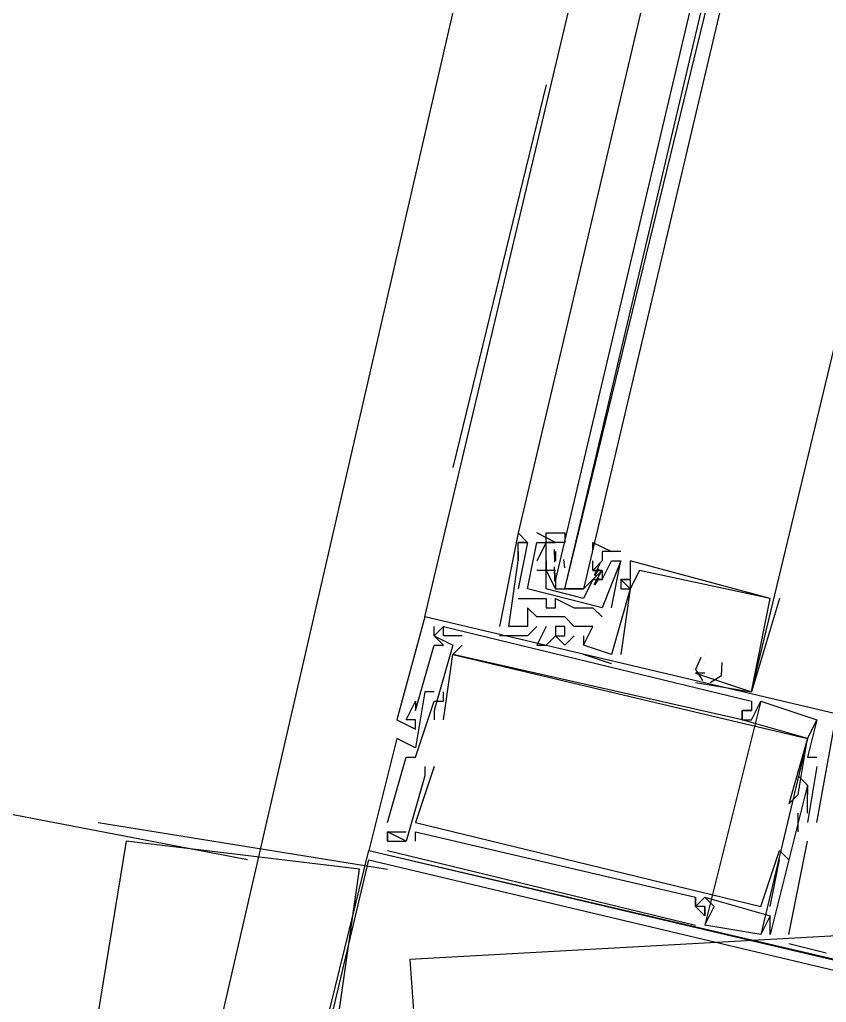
# Model space of a CAD drawing. Header units: feet. Extents: x -84 to 198, y -22 to 181.
# Drawn here: x 40.755 to 41.907, y 12.668 to 14.071 of the extents above; entities that cross this region are included whole.
import ezdxf

# ---------------------------------------------------------------- set-up
doc = ezdxf.new("R2010")
doc.units = ezdxf.units.FT
doc.layers.add('A-AREA-UNIDAD', color=30, linetype='CONTINUOUS')
doc.layers.add('A-LINEA', color=7, linetype='CONTINUOUS')

msp = doc.modelspace()

# ---------------------------------------------------------------- linework, layer by layer
at = {"layer": 'A-AREA-UNIDAD'}
for points in [[(17.248, 32.2489), (19.52, 25.6889), (23.552, 16.7289), (24.352, 16.7289), (24.4, 16.1956), (29.84, 14.72), (40.96, 12.2844), (45.408, 31.6089)], [(46.208, 30.72), (45.088, 25.6889), (44.88, 25.44), (46.16, 25.0489), (45.632, 22.8089), (45.36, 22.2756), (44.128, 22.56), (44.128, 21.6), (43.68, 20.16), (43.648, 19.3244), (43.36, 19.2889), (42.72, 16.0356), (41.952, 13.4044), (41.952, 12.7644), (41.312, 12.7289), (41.44, 11.0044), (41.2, 10.0444), (46.752, 9.1556), (54.88, 8.2844), (61.68, 7.8756), (67.328, 7.8756)]]:
    msp.add_lwpolyline(points, dxfattribs=at)
at = {"layer": 'A-LINEA'}
for p, q in [((41.3333, 13.2178), (42.84, 19.5644)), ((41.8533, 14.9778), (41.4667, 13.3378)), ((41.5067, 13.9778), (41.3733, 13.4311)), ((41.08, 12.8711), (37.4, 13.5778)), ((41.4667, 13.3378), (41.4667, 13.3378)), ((41.4667, 13.3378), (41.4667, 13.3378)), ((41.4667, 13.3378), (41.4667, 13.3378)), ((41.52, 13.3244), (41.4933, 13.3378)), ((41.4933, 13.3378), (41.4933, 13.3378)), ((41.52, 13.3244), (41.4933, 13.3378)), ((41.4933, 13.3378), (41.4933, 13.3378)), ((41.48, 13.3244), (41.4667, 13.2578)), ((41.4667, 13.3244), (41.4667, 13.3244)), ((41.4667, 13.3244), (41.4667, 13.3244)), ((41.48, 13.3244), (41.4667, 13.2578)), ((41.4667, 13.3244), (41.4667, 13.3244)), ((41.4667, 13.3244), (41.4667, 13.3244)), ((41.4667, 13.3244), (41.4667, 13.3244)), ((41.4667, 13.3244), (41.4667, 13.3244)), ((41.48, 13.3244), (41.48, 13.3244)), ((41.48, 13.3244), (41.48, 13.3244)), ((41.48, 13.3244), (41.48, 13.3244)), ((41.48, 13.3244), (41.48, 13.3244)), ((41.48, 13.3244), (41.48, 13.3244)), ((41.48, 13.3244), (41.48, 13.3244)), ((41.48, 13.3244), (41.48, 13.3244)), ((41.48, 13.3244), (41.48, 13.3244)), ((41.4933, 13.3244), (41.4933, 13.3244)), ((41.4933, 13.3244), (41.4933, 13.3244)), ((41.4933, 13.3244), (41.4933, 13.3244)), ((41.4933, 13.3244), (41.4933, 13.3244)), ((41.5067, 13.3244), (41.5067, 13.3244)), ((41.5067, 13.3244), (41.5067, 13.3244)), ((41.52, 13.3244), (41.52, 13.3244)), ((41.52, 13.3244), (41.52, 13.3244)), ((41.4667, 13.3111), (41.4667, 13.3111)), ((41.4667, 13.3111), (41.4667, 13.3111)), ((41.4667, 13.3111), (41.4667, 13.3111)), ((41.5192, 13.296), (41.5189, 13.3143)), ((41.52, 13.3111), (41.52, 13.3111)), ((41.52, 13.3111), (41.52, 13.2978)), ((41.52, 13.3111), (41.52, 13.3111)), ((41.6133, 13.3111), (41.5867, 13.3111)), ((41.5867, 13.3111), (41.5867, 13.3111)), ((41.6133, 13.3111), (41.5867, 13.3111)), ((41.5867, 13.3111), (41.5867, 13.3111)), ((41.6133, 13.3111), (41.6133, 13.3111)), ((41.6133, 13.3111), (41.6133, 13.3111)), ((41.4667, 13.2978), (41.4667, 13.2978)), ((41.4667, 13.2978), (41.4667, 13.2978)), ((41.4667, 13.2978), (41.4667, 13.2978)), ((41.4667, 13.2978), (41.4667, 13.2978)), ((41.4667, 13.2978), (41.4667, 13.2978)), ((41.4667, 13.2978), (41.4667, 13.2978)), ((41.4933, 13.2978), (41.4933, 13.2978)), ((41.4933, 13.2978), (41.4933, 13.2978)), ((41.5067, 13.2978), (41.5067, 13.2978)), ((41.5067, 13.2978), (41.5067, 13.2978)), ((41.5067, 13.2978), (41.5067, 13.2978)), ((41.5067, 13.2978), (41.5067, 13.2978)), ((41.5191, 13.2689), (41.5186, 13.2892)), ((41.52, 13.2978), (41.52, 13.2978)), ((41.5332, 13.288), (41.5322, 13.2999)), ((41.5733, 13.2978), (41.5733, 13.2978)), ((41.5733, 13.2844), (41.5733, 13.2978)), ((41.5733, 13.2978), (41.5733, 13.2978)), ((41.5836, 13.2937), (41.5752, 13.2775)), ((41.6, 13.2311), (41.6133, 13.2978)), ((41.6, 13.2978), (41.6, 13.2978)), ((41.6, 13.2311), (41.6133, 13.2978)), ((41.6, 13.2978), (41.6, 13.2978)), ((41.6133, 13.2978), (41.6133, 13.2978)), ((41.6133, 13.2978), (41.6133, 13.2978)), ((41.6133, 13.2978), (41.6133, 13.2978)), ((41.6133, 13.2978), (41.6133, 13.2978)), ((41.6267, 13.2978), (41.6267, 13.2978)), ((41.6267, 13.2978), (41.6267, 13.2978)), ((41.6267, 13.2978), (41.6267, 13.2978)), ((41.4933, 13.2844), (41.4933, 13.2844)), ((41.4933, 13.2844), (41.4933, 13.2844)), ((41.5067, 13.2844), (41.5067, 13.2844)), ((41.5067, 13.2844), (41.5067, 13.2844)), ((41.5067, 13.2844), (41.5067, 13.2844)), ((41.5067, 13.2844), (41.5067, 13.2844)), ((41.5199, 13.2746), (41.5188, 13.2865)), ((41.5733, 13.2844), (41.5733, 13.2844)), ((41.5733, 13.2844), (41.5733, 13.2844)), ((41.5733, 13.2844), (41.5733, 13.2844)), ((41.5847, 13.2816), (41.575, 13.2636)), ((41.5818, 13.2867), (41.5756, 13.2765)), ((41.5818, 13.2733), (41.5756, 13.2632)), ((41.5867, 13.2844), (41.5867, 13.2844)), ((41.5867, 13.2844), (41.5867, 13.2844)), ((41.5867, 13.2844), (41.5867, 13.2844)), ((41.5867, 13.2844), (41.5867, 13.2844)), ((41.6267, 13.2844), (41.6267, 13.2844)), ((41.6267, 13.2844), (41.6267, 13.2844)), ((41.6267, 13.2844), (41.6267, 13.2844)), ((41.64, 13.2844), (41.64, 13.2844)), ((41.64, 13.2844), (41.64, 13.2844)), ((41.64, 13.2844), (41.64, 13.2844)), ((41.52, 13.2711), (41.52, 13.2711)), ((41.56, 13.2711), (41.56, 13.2711)), ((41.5733, 13.2711), (41.5733, 13.2711)), ((41.5733, 13.2711), (41.5733, 13.2711)), ((41.5867, 13.2711), (41.5867, 13.2711)), ((41.5867, 13.2711), (41.5867, 13.2711)), ((41.5867, 13.2711), (41.5867, 13.2711)), ((41.5867, 13.2711), (41.5867, 13.2711)), ((41.6133, 13.2711), (41.6133, 13.2711)), ((41.6133, 13.2711), (41.6133, 13.2711)), ((41.6133, 13.2711), (41.6133, 13.2711)), ((41.6133, 13.2711), (41.6133, 13.2711)), ((41.6133, 13.2711), (41.6133, 13.2711)), ((41.6133, 13.2711), (41.6133, 13.2711)), ((41.6267, 13.2711), (41.6267, 13.2711)), ((41.6267, 13.2711), (41.6267, 13.2711)), ((41.6267, 13.2711), (41.6267, 13.2711)), ((41.4667, 13.2578), (41.4667, 13.2578)), ((41.4667, 13.2578), (41.4667, 13.2578)), ((41.48, 13.2578), (41.48, 13.2578)), ((41.48, 13.2578), (41.48, 13.2578)), ((41.48, 13.2578), (41.48, 13.2578)), ((41.48, 13.2578), (41.48, 13.2578)), ((41.56, 13.2444), (41.5067, 13.2578)), ((41.52, 13.2578), (41.52, 13.2578)), ((41.5333, 13.2578), (41.5467, 13.2578)), ((41.56, 13.2578), (41.56, 13.2578)), ((41.6133, 13.2578), (41.6133, 13.2578)), ((41.6133, 13.2578), (41.6133, 13.2578)), ((41.6133, 13.2578), (41.6133, 13.2578)), ((41.6267, 13.2578), (41.6267, 13.2578)), ((41.6267, 13.2578), (41.6267, 13.2578)), ((41.6267, 13.2578), (41.6267, 13.2578)), ((41.6267, 13.2578), (41.6267, 13.2578)), ((41.6267, 13.2578), (41.6267, 13.2578)), ((41.6267, 13.2578), (41.6267, 13.2578)), ((41.6267, 13.2578), (41.6267, 13.2578)), ((41.6267, 13.2578), (41.6267, 13.2578)), ((41.6267, 13.2578), (41.6267, 13.2578)), ((41.4667, 13.2444), (41.4667, 13.2444)), ((41.4667, 13.2444), (41.4667, 13.2444)), ((41.48, 13.2311), (41.48, 13.2311)), ((41.48, 13.2311), (41.48, 13.2311)), ((41.48, 13.2311), (41.48, 13.2311)), ((41.4933, 13.2444), (41.4933, 13.2444)), ((41.4933, 13.2444), (41.4933, 13.2444)), ((41.5067, 13.2444), (41.5067, 13.2444)), ((41.5067, 13.2444), (41.5067, 13.2444)), ((41.5067, 13.2311), (41.5067, 13.2311)), ((41.5067, 13.2311), (41.5067, 13.2311)), ((41.52, 13.2444), (41.52, 13.2444)), ((41.52, 13.2444), (41.52, 13.2444)), ((41.52, 13.2311), (41.52, 13.2311)), ((41.52, 13.2311), (41.52, 13.2311)), ((41.5467, 13.2311), (41.5467, 13.2311)), ((41.5467, 13.2311), (41.5467, 13.2311)), ((41.5733, 13.2311), (41.5733, 13.2311)), ((41.5733, 13.2311), (41.5733, 13.2311)), ((41.5867, 13.2311), (41.5867, 13.2311)), ((41.5867, 13.2311), (41.5867, 13.2311)), ((41.6, 13.2311), (41.6, 13.2311)), ((41.6, 13.2311), (41.6, 13.2311)), ((41.84, 13.2444), (41.8, 13.1111)), ((41.84, 13.2444), (41.8, 13.1111)), ((41.84, 13.2444), (41.8, 13.1111)), ((41.8267, 13.2444), (41.8267, 13.2444)), ((41.8267, 13.2444), (41.8267, 13.2444)), ((41.8267, 13.2444), (41.8267, 13.2444)), ((41.8267, 13.2444), (41.8267, 13.2444)), ((41.8267, 13.2444), (41.8267, 13.2444)), ((41.8267, 13.2444), (41.8267, 13.2444)), ((41.84, 13.2444), (41.84, 13.2444)), ((41.84, 13.2444), (41.84, 13.2444)), ((41.84, 13.2444), (41.84, 13.2444)), ((41.3333, 13.2178), (41.3333, 13.2178)), ((41.3333, 13.2178), (41.3333, 13.2178)), ((41.3333, 13.2178), (41.3333, 13.2178)), ((41.4933, 13.2178), (41.4933, 13.2178)), ((41.4933, 13.2178), (41.4933, 13.2178)), ((41.4933, 13.2178), (41.4933, 13.2178)), ((41.5067, 13.2178), (41.5067, 13.2178)), ((41.5067, 13.2178), (41.5067, 13.2178)), ((41.5067, 13.2178), (41.5067, 13.2178)), ((41.52, 13.2178), (41.52, 13.2178)), ((41.52, 13.2178), (41.52, 13.2178)), ((41.52, 13.2178), (41.52, 13.2178)), ((41.5333, 13.2178), (41.5333, 13.2178)), ((41.5333, 13.2178), (41.5333, 13.2178)), ((41.5333, 13.2178), (41.5333, 13.2178)), ((41.5867, 13.2178), (41.5867, 13.2178)), ((41.5867, 13.2178), (41.5867, 13.2178)), ((41.36, 13.2044), (41.36, 13.2044)), ((41.36, 13.2044), (41.36, 13.2044)), ((41.36, 13.2044), (41.36, 13.2044)), ((41.36, 13.2044), (41.36, 13.2044)), ((41.36, 13.2044), (41.36, 13.2044)), ((41.36, 13.2044), (41.36, 13.2044)), ((41.44, 13.2044), (41.44, 13.2044)), ((41.44, 13.2044), (41.44, 13.2044)), ((41.44, 13.2044), (41.44, 13.2044)), ((41.4533, 13.2044), (41.4533, 13.2044)), ((41.4533, 13.2044), (41.4533, 13.2044)), ((41.4533, 13.2044), (41.4533, 13.2044)), ((41.48, 13.2044), (41.48, 13.2044)), ((41.48, 13.2044), (41.48, 13.2044)), ((41.48, 13.2044), (41.48, 13.2044)), ((41.4933, 13.2044), (41.4933, 13.2044)), ((41.4933, 13.2044), (41.4933, 13.2044)), ((41.4933, 13.2044), (41.4933, 13.2044)), ((41.5067, 13.2044), (41.5067, 13.2044)), ((41.5067, 13.2044), (41.5067, 13.2044)), ((41.5067, 13.2044), (41.5067, 13.2044)), ((41.52, 13.2044), (41.52, 13.2044)), ((41.52, 13.2044), (41.52, 13.2044)), ((41.52, 13.2044), (41.52, 13.2044)), ((41.5467, 13.2044), (41.5467, 13.2044)), ((41.5467, 13.2044), (41.5467, 13.2044)), ((41.5467, 13.2044), (41.5467, 13.2044)), ((41.56, 13.2044), (41.56, 13.2044)), ((41.56, 13.2044), (41.56, 13.2044)), ((41.56, 13.2044), (41.56, 13.2044)), ((41.5733, 13.2044), (41.5733, 13.2044)), ((41.5733, 13.2044), (41.5733, 13.2044)), ((41.5733, 13.2044), (41.5733, 13.2044)), ((41.3467, 13.1911), (41.3467, 13.1911)), ((41.3467, 13.1911), (41.3467, 13.1911)), ((41.3467, 13.1911), (41.3467, 13.1911)), ((41.3467, 13.1911), (41.3467, 13.1911)), ((41.3467, 13.1911), (41.3467, 13.1911)), ((41.3467, 13.1911), (41.3467, 13.1911)), ((41.36, 13.1911), (41.36, 13.1911)), ((41.36, 13.1911), (41.36, 13.1911)), ((41.36, 13.1911), (41.36, 13.1911)), ((41.3867, 13.1911), (41.3867, 13.1911)), ((41.3867, 13.1911), (41.3867, 13.1911)), ((41.3867, 13.1911), (41.3867, 13.1911)), ((41.44, 13.1911), (41.44, 13.1911)), ((41.44, 13.1911), (41.44, 13.1911)), ((41.44, 13.1911), (41.44, 13.1911)), ((41.48, 13.1911), (41.48, 13.1911)), ((41.48, 13.1911), (41.48, 13.1911)), ((41.48, 13.1911), (41.48, 13.1911)), ((41.52, 13.1911), (41.52, 13.1911)), ((41.52, 13.1911), (41.52, 13.1911)), ((41.52, 13.1911), (41.52, 13.1911)), ((41.5467, 13.1911), (41.5467, 13.1911)), ((41.5467, 13.1911), (41.5467, 13.1911)), ((41.5467, 13.1911), (41.5467, 13.1911)), ((41.56, 13.1911), (41.56, 13.1911)), ((41.56, 13.1911), (41.56, 13.1911)), ((41.56, 13.1911), (41.56, 13.1911)), ((41.3467, 13.1778), (41.3467, 13.1778)), ((41.3467, 13.1778), (41.3467, 13.1778)), ((41.3467, 13.1778), (41.3467, 13.1778)), ((41.36, 13.1778), (41.36, 13.1778)), ((41.36, 13.1778), (41.36, 13.1778)), ((41.36, 13.1778), (41.36, 13.1778)), ((41.3733, 13.1778), (41.3733, 13.1778)), ((41.3733, 13.1778), (41.3733, 13.1778)), ((41.3733, 13.1778), (41.3733, 13.1778)), ((41.3867, 13.1778), (41.3867, 13.1778)), ((41.3867, 13.1778), (41.3867, 13.1778)), ((41.3867, 13.1778), (41.3867, 13.1778)), ((41.4933, 13.1778), (41.4933, 13.1778)), ((41.4933, 13.1778), (41.4933, 13.1778)), ((41.4933, 13.1778), (41.4933, 13.1778)), ((41.5067, 13.1778), (41.5067, 13.1778)), ((41.5067, 13.1778), (41.5067, 13.1778)), ((41.5067, 13.1778), (41.5067, 13.1778)), ((41.5333, 13.1778), (41.5333, 13.1778)), ((41.5333, 13.1778), (41.5333, 13.1778)), ((41.5333, 13.1778), (41.5333, 13.1778)), ((41.56, 13.1778), (41.56, 13.1778)), ((41.56, 13.1778), (41.56, 13.1778)), ((41.56, 13.1778), (41.56, 13.1778)), ((41.56, 13.1778), (41.56, 13.1778)), ((41.56, 13.1778), (41.56, 13.1778)), ((41.56, 13.1778), (41.56, 13.1778)), ((41.5733, 13.1778), (41.5733, 13.1778)), ((41.5733, 13.1778), (41.5733, 13.1778)), ((41.5733, 13.1778), (41.5733, 13.1778)), ((41.3733, 13.1644), (41.3733, 13.1644)), ((41.3733, 13.1644), (41.3733, 13.1644)), ((41.3733, 13.1644), (41.3733, 13.1644)), ((41.3733, 13.1644), (41.3733, 13.1644)), ((41.3733, 13.1644), (41.3733, 13.1644)), ((41.3733, 13.1644), (41.3733, 13.1644)), ((41.6, 13.1511), (41.56, 13.1644)), ((41.56, 13.1644), (41.56, 13.1644)), ((41.6, 13.1511), (41.56, 13.1644)), ((41.56, 13.1644), (41.56, 13.1644)), ((41.6, 13.1511), (41.56, 13.1644)), ((41.56, 13.1644), (41.56, 13.1644)), ((41.6, 13.1644), (41.6, 13.1644)), ((41.6, 13.1644), (41.6, 13.1644)), ((41.6, 13.1644), (41.6, 13.1644)), ((41.6, 13.1644), (41.6, 13.1644)), ((41.6, 13.1644), (41.6, 13.1644)), ((41.6, 13.1644), (41.6, 13.1644)), ((41.6133, 13.1644), (41.6133, 13.1644)), ((41.6133, 13.1644), (41.6133, 13.1644)), ((41.6133, 13.1644), (41.6133, 13.1644)), ((41.72, 13.1644), (41.72, 13.1644)), ((41.72, 13.1644), (41.72, 13.1644)), ((41.72, 13.1644), (41.72, 13.1644)), ((41.72, 13.1644), (41.72, 13.1644)), ((41.72, 13.1644), (41.72, 13.1644)), ((41.72, 13.1644), (41.72, 13.1644)), ((41.7333, 13.1644), (41.7333, 13.1644)), ((41.7333, 13.1644), (41.7333, 13.1644)), ((41.7333, 13.1644), (41.7333, 13.1644)), ((41.7333, 13.1644), (41.7333, 13.1644)), ((41.7333, 13.1644), (41.7333, 13.1644)), ((41.7333, 13.1644), (41.7333, 13.1644)), ((41.6, 13.1511), (41.6, 13.1511)), ((41.6, 13.1511), (41.6, 13.1511)), ((41.6, 13.1511), (41.6, 13.1511)), ((41.7333, 13.1511), (41.7333, 13.1511)), ((41.7333, 13.1511), (41.7333, 13.1511)), ((41.7333, 13.1511), (41.7333, 13.1511)), ((41.72, 13.1378), (41.72, 13.1378)), ((41.72, 13.1378), (41.72, 13.1378)), ((41.72, 13.1378), (41.72, 13.1378)), ((41.72, 13.1378), (41.72, 13.1378)), ((41.72, 13.1378), (41.72, 13.1378)), ((41.72, 13.1378), (41.72, 13.1378)), ((41.72, 13.1378), (41.72, 13.1378)), ((41.72, 13.1378), (41.72, 13.1378)), ((41.72, 13.1378), (41.72, 13.1378)), ((41.7333, 13.1378), (41.7333, 13.1378)), ((41.7333, 13.1378), (41.7333, 13.1378)), ((41.7333, 13.1378), (41.7333, 13.1378)), ((41.72, 13.1244), (41.8, 13.1111)), ((41.72, 13.1244), (41.72, 13.1244)), ((41.72, 13.1244), (41.8, 13.1111)), ((41.72, 13.1244), (41.72, 13.1244)), ((41.72, 13.1244), (41.8, 13.1111)), ((41.72, 13.1244), (41.72, 13.1244)), ((41.3333, 13.1111), (41.3333, 13.1111)), ((41.3333, 13.1111), (41.3333, 13.1111)), ((41.3333, 13.1111), (41.3333, 13.1111)), ((41.3467, 13.1111), (41.3467, 13.1111)), ((41.3467, 13.1111), (41.3467, 13.1111)), ((41.3467, 13.1111), (41.3467, 13.1111)), ((41.36, 13.1111), (41.36, 13.1111)), ((41.36, 13.1111), (41.36, 13.1111)), ((41.36, 13.1111), (41.36, 13.1111)), ((41.8, 13.1111), (41.8, 13.1111)), ((41.8, 13.1111), (41.8, 13.1111)), ((41.8, 13.1111), (41.8, 13.1111)), ((41.8, 13.1111), (41.8, 13.1111)), ((41.8, 13.1111), (41.8, 13.1111)), ((41.8, 13.1111), (41.8, 13.1111)), ((41.32, 13.0978), (41.32, 13.0978)), ((41.32, 13.0978), (41.32, 13.0978)), ((41.32, 13.0978), (41.32, 13.0978)), ((41.32, 13.0978), (41.32, 13.0978)), ((41.32, 13.0978), (41.32, 13.0978)), ((41.32, 13.0978), (41.32, 13.0978)), ((41.3467, 13.0978), (41.3467, 13.0978)), ((41.3467, 13.0978), (41.3467, 13.0978)), ((41.3467, 13.0978), (41.3467, 13.0978)), ((41.36, 13.0978), (41.36, 13.0978)), ((41.36, 13.0978), (41.36, 13.0978)), ((41.36, 13.0978), (41.36, 13.0978)), ((41.8133, 13.0978), (41.7333, 12.7778)), ((41.8133, 13.0978), (41.7333, 12.7778)), ((41.8133, 13.0978), (41.7333, 12.7778)), ((41.8, 13.0978), (41.8, 13.0978)), ((41.8, 13.0978), (41.8, 13.0978)), ((41.8, 13.0978), (41.8, 13.0978)), ((41.8133, 13.0978), (41.8133, 13.0978)), ((41.8133, 13.0978), (41.8133, 13.0978)), ((41.8133, 13.0978), (41.8133, 13.0978)), ((41.32, 13.0844), (41.32, 13.0844)), ((41.32, 13.0844), (41.32, 13.0844)), ((41.32, 13.0844), (41.32, 13.0844)), ((41.3467, 13.0844), (41.3467, 13.0844)), ((41.3467, 13.0844), (41.3467, 13.0844)), ((41.3467, 13.0844), (41.3467, 13.0844)), ((41.7867, 13.0844), (41.7867, 13.0844)), ((41.7867, 13.0844), (41.7867, 13.0844)), ((41.7867, 13.0844), (41.7867, 13.0844)), ((41.7867, 13.0844), (41.7867, 13.0844)), ((41.7867, 13.0844), (41.7867, 13.0844)), ((41.7867, 13.0844), (41.7867, 13.0844)), ((41.7867, 13.0844), (41.7867, 13.0844)), ((41.7867, 13.0844), (41.7867, 13.0844)), ((41.7867, 13.0844), (41.7867, 13.0844)), ((41.8, 13.0844), (41.8, 13.0844)), ((41.8, 13.0844), (41.8, 13.0844)), ((41.8, 13.0844), (41.8, 13.0844)), ((41.8, 13.0844), (41.8, 13.0844)), ((41.8, 13.0844), (41.8, 13.0844)), ((41.8, 13.0844), (41.8, 13.0844)), ((41.2933, 13.0711), (41.2933, 13.0711)), ((41.2933, 13.0711), (41.2933, 13.0711)), ((41.2933, 13.0711), (41.2933, 13.0711)), ((41.3067, 13.0711), (41.3067, 13.0711)), ((41.3067, 13.0711), (41.3067, 13.0711)), ((41.3067, 13.0711), (41.3067, 13.0711)), ((41.3067, 13.0711), (41.3067, 13.0711)), ((41.3067, 13.0711), (41.3067, 13.0711)), ((41.3067, 13.0711), (41.3067, 13.0711)), ((41.32, 13.0711), (41.32, 13.0711)), ((41.32, 13.0711), (41.32, 13.0711)), ((41.32, 13.0711), (41.32, 13.0711)), ((41.3467, 13.0711), (41.3467, 13.0711)), ((41.3467, 13.0711), (41.3467, 13.0711)), ((41.3467, 13.0711), (41.3467, 13.0711)), ((41.36, 13.0711), (41.36, 13.0711)), ((41.36, 13.0711), (41.36, 13.0711)), ((41.36, 13.0711), (41.36, 13.0711)), ((41.7867, 13.0711), (41.7867, 13.0711)), ((41.7867, 13.0711), (41.7867, 13.0711)), ((41.7867, 13.0711), (41.7867, 13.0711)), ((41.7867, 13.0711), (41.7867, 13.0711)), ((41.7867, 13.0711), (41.7867, 13.0711)), ((41.7867, 13.0711), (41.7867, 13.0711)), ((41.7867, 13.0711), (41.7867, 13.0711)), ((41.7867, 13.0711), (41.7867, 13.0711)), ((41.7867, 13.0711), (41.7867, 13.0711)), ((41.8, 13.0711), (41.8, 13.0711)), ((41.8, 13.0711), (41.8, 13.0711)), ((41.8, 13.0711), (41.8, 13.0711)), ((41.8933, 13.0711), (41.8933, 13.0711)), ((41.8933, 13.0711), (41.8933, 13.0711)), ((41.8933, 13.0711), (41.8933, 13.0711)), ((41.8933, 13.0711), (41.8933, 13.0711)), ((41.8933, 13.0711), (41.8933, 13.0711)), ((41.8933, 13.0711), (41.8933, 13.0711)), ((41.8933, 13.0711), (41.8933, 13.0711)), ((41.8933, 13.0711), (41.8933, 13.0711)), ((41.8933, 13.0711), (41.8933, 13.0711)), ((41.32, 13.0578), (41.32, 13.0578)), ((41.32, 13.0578), (41.32, 13.0578)), ((41.32, 13.0578), (41.32, 13.0578)), ((41.2933, 13.0444), (41.2933, 13.0444)), ((41.2933, 13.0444), (41.2933, 13.0444)), ((41.2933, 13.0444), (41.2933, 13.0444)), ((41.88, 13.0444), (41.8133, 12.7644)), ((41.88, 13.0444), (41.8133, 12.7644)), ((41.88, 13.0444), (41.8133, 12.7644)), ((41.88, 13.0444), (41.88, 13.0444)), ((41.88, 13.0444), (41.88, 13.0444)), ((41.88, 13.0444), (41.88, 13.0444)), ((41.88, 13.0444), (41.88, 13.0444)), ((41.88, 13.0444), (41.88, 13.0444)), ((41.88, 13.0444), (41.88, 13.0444)), ((41.88, 13.0444), (41.88, 13.0444)), ((41.88, 13.0444), (41.88, 13.0444)), ((41.88, 13.0444), (41.88, 13.0444)), ((41.32, 13.0311), (41.32, 13.0311)), ((41.32, 13.0311), (41.32, 13.0311)), ((41.32, 13.0311), (41.32, 13.0311)), ((41.3067, 13.0178), (41.3067, 13.0178)), ((41.3067, 13.0178), (41.3067, 13.0178)), ((41.3067, 13.0178), (41.3067, 13.0178)), ((41.32, 13.0178), (41.32, 13.0178)), ((41.32, 13.0178), (41.32, 13.0178)), ((41.32, 13.0178), (41.32, 13.0178)), ((41.88, 13.0178), (41.88, 13.0178)), ((41.88, 13.0178), (41.88, 13.0178)), ((41.88, 13.0178), (41.88, 13.0178)), ((41.8933, 13.0178), (41.8933, 13.0178)), ((41.8933, 13.0178), (41.8933, 13.0178)), ((41.8933, 13.0178), (41.8933, 13.0178)), ((41.3333, 13.0044), (41.3333, 13.0044)), ((41.3333, 13.0044), (41.3333, 13.0044)), ((41.3333, 13.0044), (41.3333, 13.0044)), ((41.3467, 13.0044), (41.3467, 13.0044)), ((41.3467, 13.0044), (41.3467, 13.0044)), ((41.3467, 13.0044), (41.3467, 13.0044)), ((41.8933, 13.0044), (41.88, 12.9244)), ((41.8933, 13.0044), (41.88, 12.9244)), ((41.8933, 13.0044), (41.88, 12.9244)), ((41.8933, 13.0044), (41.8933, 13.0044)), ((41.8933, 13.0044), (41.8933, 13.0044)), ((41.8933, 13.0044), (41.8933, 13.0044)), ((41.3333, 12.9911), (41.3333, 12.9911)), ((41.3333, 12.9911), (41.3333, 12.9911)), ((41.3333, 12.9911), (41.3333, 12.9911)), ((41.88, 12.9778), (41.8667, 12.9911)), ((41.8667, 12.9911), (41.8667, 12.9911)), ((41.88, 12.9778), (41.8667, 12.9911)), ((41.8667, 12.9911), (41.8667, 12.9911)), ((41.88, 12.9778), (41.8667, 12.9911)), ((41.8667, 12.9911), (41.8667, 12.9911)), ((41.88, 12.9778), (41.8267, 12.7644)), ((41.88, 12.9778), (41.8267, 12.7644)), ((41.88, 12.9778), (41.8267, 12.7644)), ((41.8667, 12.9778), (41.8667, 12.9778)), ((41.8667, 12.9778), (41.8667, 12.9778)), ((41.8667, 12.9778), (41.8667, 12.9778)), ((41.8667, 12.9778), (41.8667, 12.9778)), ((41.8667, 12.9778), (41.8667, 12.9778)), ((41.8667, 12.9778), (41.8667, 12.9778)), ((41.8667, 12.9644), (41.8667, 12.9644)), ((41.8667, 12.9644), (41.8667, 12.9644)), ((41.8667, 12.9644), (41.8667, 12.9644)), ((41.88, 12.9778), (41.88, 12.9778)), ((41.88, 12.9778), (41.88, 12.9778)), ((41.88, 12.9778), (41.88, 12.9778)), ((41.88, 12.9778), (41.88, 12.9778)), ((41.88, 12.9778), (41.88, 12.9778)), ((41.88, 12.9778), (41.88, 12.9778)), ((41.88, 12.9778), (41.88, 12.9778)), ((41.88, 12.9778), (41.88, 12.9778)), ((41.88, 12.9778), (41.88, 12.9778)), ((41.88, 12.9778), (41.88, 12.9778)), ((41.88, 12.9778), (41.88, 12.9778)), ((41.88, 12.9778), (41.88, 12.9778)), ((41.88, 12.9644), (41.88, 12.9644)), ((41.88, 12.9644), (41.88, 12.9644)), ((41.88, 12.9644), (41.88, 12.9644)), ((41.8933, 12.9778), (41.8933, 12.9778)), ((41.8933, 12.9778), (41.8933, 12.9778)), ((41.8933, 12.9778), (41.8933, 12.9778)), ((41.8933, 12.9778), (41.8933, 12.9778)), ((41.8933, 12.9778), (41.8933, 12.9778)), ((41.8933, 12.9778), (41.8933, 12.9778)), ((41.8533, 12.9511), (41.8533, 12.9511)), ((41.8533, 12.9511), (41.8533, 12.9511)), ((41.8533, 12.9511), (41.8533, 12.9511)), ((41.88, 12.9511), (41.88, 12.9511)), ((41.88, 12.9511), (41.88, 12.9511)), ((41.88, 12.9511), (41.88, 12.9511)), ((41.8667, 12.9111), (41.8667, 12.9378)), ((41.8667, 12.9378), (41.8667, 12.9378)), ((41.8667, 12.9111), (41.8667, 12.9378)), ((41.8667, 12.9378), (41.8667, 12.9378)), ((41.8667, 12.9111), (41.8667, 12.9378)), ((41.8667, 12.9378), (41.8667, 12.9378)), ((41.88, 12.9378), (41.88, 12.9378)), ((41.88, 12.9378), (41.88, 12.9378)), ((41.88, 12.9378), (41.88, 12.9378)), ((40.8667, 12.9244), (41.28, 12.8578)), ((41.28, 12.9244), (41.28, 12.9244)), ((41.28, 12.9244), (41.28, 12.9244)), ((41.28, 12.9244), (41.28, 12.9244)), ((41.2933, 12.9244), (41.2933, 12.9244)), ((41.2933, 12.9244), (41.2933, 12.9244)), ((41.2933, 12.9244), (41.2933, 12.9244)), ((41.32, 12.9244), (41.32, 12.9244)), ((41.32, 12.9244), (41.32, 12.9244)), ((41.32, 12.9244), (41.32, 12.9244)), ((41.88, 12.9244), (41.88, 12.9244)), ((41.88, 12.9244), (41.88, 12.9244)), ((41.88, 12.9244), (41.88, 12.9244)), ((41.8933, 12.9244), (41.8933, 12.9244)), ((41.8933, 12.9244), (41.8933, 12.9244)), ((41.8933, 12.9244), (41.8933, 12.9244)), ((41.28, 12.9111), (41.28, 12.9111)), ((41.28, 12.9111), (41.28, 12.9111)), ((41.28, 12.9111), (41.28, 12.9111)), ((41.28, 12.9111), (41.28, 12.9111)), ((41.28, 12.9111), (41.28, 12.9111)), ((41.28, 12.9111), (41.28, 12.9111)), ((41.2933, 12.9111), (41.2933, 12.9111)), ((41.2933, 12.9111), (41.2933, 12.9111)), ((41.2933, 12.9111), (41.2933, 12.9111)), ((41.2933, 12.9111), (41.2933, 12.9111)), ((41.2933, 12.9111), (41.2933, 12.9111)), ((41.2933, 12.9111), (41.2933, 12.9111)), ((41.3067, 12.9111), (41.3067, 12.9111)), ((41.3067, 12.9111), (41.3067, 12.9111)), ((41.3067, 12.9111), (41.3067, 12.9111)), ((41.32, 12.9111), (41.32, 12.9111)), ((41.32, 12.9111), (41.32, 12.9111)), ((41.32, 12.9111), (41.32, 12.9111)), ((41.8667, 12.9111), (41.8667, 12.9111)), ((41.8667, 12.9111), (41.8667, 12.9111)), ((41.8667, 12.9111), (41.8667, 12.9111)), ((41.28, 12.8978), (41.28, 12.8978)), ((41.28, 12.8978), (41.28, 12.8978)), ((41.28, 12.8978), (41.28, 12.8978)), ((41.28, 12.8978), (41.28, 12.8978)), ((41.28, 12.8978), (41.28, 12.8978)), ((41.28, 12.8978), (41.28, 12.8978)), ((41.2933, 12.8978), (41.2933, 12.8978)), ((41.2933, 12.8978), (41.2933, 12.8978)), ((41.2933, 12.8978), (41.2933, 12.8978)), ((41.3067, 12.8978), (41.3067, 12.8978)), ((41.3067, 12.8978), (41.3067, 12.8978)), ((41.3067, 12.8978), (41.3067, 12.8978)), ((41.3067, 12.8978), (41.3067, 12.8978)), ((41.3067, 12.8978), (41.3067, 12.8978)), ((41.3067, 12.8978), (41.3067, 12.8978)), ((41.32, 12.8978), (41.32, 12.8978)), ((41.32, 12.8978), (41.32, 12.8978)), ((41.32, 12.8978), (41.32, 12.8978)), ((41.8533, 12.7644), (41.88, 12.8978)), ((41.8533, 12.7644), (41.88, 12.8978)), ((41.8533, 12.7644), (41.88, 12.8978)), ((41.8667, 12.8978), (41.8667, 12.8978)), ((41.8667, 12.8978), (41.8667, 12.8978)), ((41.8667, 12.8978), (41.8667, 12.8978)), ((41.8667, 12.8978), (41.8667, 12.8978)), ((41.8667, 12.8978), (41.8667, 12.8978)), ((41.8667, 12.8978), (41.8667, 12.8978)), ((41.88, 12.8978), (41.88, 12.8978)), ((41.88, 12.8978), (41.88, 12.8978)), ((41.88, 12.8978), (41.88, 12.8978)), ((41.2533, 12.8844), (41.2533, 12.8844)), ((41.2533, 12.8844), (41.2533, 12.8844)), ((41.2533, 12.8844), (41.2533, 12.8844)), ((41.28, 12.8844), (41.72, 12.7778)), ((41.28, 12.8844), (41.28, 12.8844)), ((41.28, 12.8844), (41.72, 12.7778)), ((41.28, 12.8844), (41.28, 12.8844)), ((41.28, 12.8844), (41.72, 12.7778)), ((41.28, 12.8844), (41.28, 12.8844)), ((41.84, 12.8844), (41.84, 12.8844)), ((41.84, 12.8844), (41.84, 12.8844)), ((41.84, 12.8844), (41.84, 12.8844)), ((41.8267, 12.8044), (41.84, 12.8711)), ((41.8267, 12.8044), (41.84, 12.8711)), ((41.8267, 12.8044), (41.84, 12.8711)), ((41.84, 12.8711), (41.84, 12.8711)), ((41.84, 12.8711), (41.84, 12.8711)), ((41.84, 12.8711), (41.84, 12.8711)), ((41.8533, 12.8711), (41.8533, 12.8711)), ((41.8533, 12.8711), (41.8533, 12.8711)), ((41.8533, 12.8711), (41.8533, 12.8711)), ((41.72, 12.8178), (41.72, 12.8178)), ((41.72, 12.8178), (41.72, 12.8178)), ((41.72, 12.8178), (41.72, 12.8178)), ((41.7333, 12.8178), (41.7333, 12.8178)), ((41.7333, 12.8178), (41.7333, 12.8178)), ((41.7333, 12.8178), (41.7333, 12.8178)), ((41.7333, 12.8178), (41.7333, 12.8178)), ((41.7333, 12.8178), (41.7333, 12.8178)), ((41.7333, 12.8178), (41.7333, 12.8178)), ((41.72, 12.8044), (41.72, 12.8044)), ((41.72, 12.8044), (41.72, 12.8044)), ((41.72, 12.8044), (41.72, 12.8044)), ((41.72, 12.8044), (41.72, 12.8044)), ((41.72, 12.8044), (41.72, 12.8044)), ((41.72, 12.8044), (41.72, 12.8044)), ((41.72, 12.8044), (41.72, 12.8044)), ((41.72, 12.8044), (41.72, 12.8044)), ((41.72, 12.8044), (41.72, 12.8044)), ((41.7333, 12.8044), (41.7333, 12.8044)), ((41.7333, 12.8044), (41.7333, 12.7911)), ((41.7333, 12.8044), (41.7333, 12.8044)), ((41.7333, 12.8044), (41.7333, 12.8044)), ((41.7333, 12.8044), (41.7333, 12.7911)), ((41.7333, 12.8044), (41.7333, 12.8044)), ((41.7333, 12.8044), (41.7333, 12.8044)), ((41.7333, 12.8044), (41.7333, 12.7911)), ((41.7333, 12.8044), (41.7333, 12.8044)), ((41.7467, 12.8044), (41.7467, 12.8044)), ((41.7467, 12.8044), (41.7467, 12.8044)), ((41.7467, 12.8044), (41.7467, 12.8044)), ((41.8133, 12.8044), (41.8133, 12.8044)), ((41.8133, 12.8044), (41.8133, 12.8044)), ((41.8133, 12.8044), (41.8133, 12.8044)), ((41.8267, 12.8044), (41.8267, 12.8044)), ((41.8267, 12.8044), (41.8267, 12.8044)), ((41.8267, 12.8044), (41.8267, 12.8044)), ((41.7333, 12.7911), (41.7333, 12.7911)), ((41.7333, 12.7911), (41.7333, 12.7911)), ((41.7333, 12.7911), (41.7333, 12.7911)), ((41.7333, 12.7911), (41.7333, 12.7911)), ((41.7333, 12.7911), (41.7333, 12.7911)), ((41.7333, 12.7911), (41.7333, 12.7911)), ((41.8267, 12.7911), (41.8267, 12.7911)), ((41.8267, 12.7911), (41.8267, 12.7911)), ((41.8267, 12.7911), (41.8267, 12.7911)), ((41.8267, 12.7911), (41.8267, 12.7911)), ((41.8267, 12.7911), (41.8267, 12.7911)), ((41.8267, 12.7911), (41.8267, 12.7911)), ((41.72, 12.7778), (41.72, 12.7778)), ((41.72, 12.7778), (41.72, 12.7778)), ((41.72, 12.7778), (41.72, 12.7778)), ((41.7333, 12.7778), (41.7333, 12.7778)), ((41.7333, 12.7778), (41.7333, 12.7778)), ((41.7333, 12.7778), (41.7333, 12.7778)), ((41.8133, 12.7644), (41.8133, 12.7644)), ((41.8133, 12.7644), (41.8133, 12.7644)), ((41.8133, 12.7644), (41.8133, 12.7644)), ((41.8133, 12.7644), (41.8133, 12.7644)), ((41.8133, 12.7644), (41.8133, 12.7644)), ((41.8133, 12.7644), (41.8133, 12.7644)), ((41.8267, 12.7644), (41.8267, 12.7644)), ((41.8267, 12.7644), (41.8267, 12.7644)), ((41.8267, 12.7644), (41.8267, 12.7644)), ((41.8267, 12.7644), (41.8267, 12.7644)), ((41.8267, 12.7644), (41.8267, 12.7644)), ((41.8267, 12.7644), (41.8267, 12.7644)), ((41.8533, 12.7644), (41.8533, 12.7644)), ((41.8533, 12.7644), (41.8533, 12.7644)), ((41.8533, 12.7644), (41.8533, 12.7644)), ((41.9067, 12.7378), (41.8533, 12.7511)), ((41.8533, 12.7511), (41.8533, 12.7511)), ((41.9067, 12.7378), (41.8533, 12.7511)), ((41.8533, 12.7511), (41.8533, 12.7511)), ((41.9067, 12.7378), (41.8533, 12.7511)), ((41.8533, 12.7511), (41.8533, 12.7511)), ((41.9067, 12.7378), (41.9067, 12.7378)), ((41.9067, 12.7378), (41.9067, 12.7378)), ((41.9067, 12.7378), (41.9067, 12.7378))]:
    msp.add_line(p, q, dxfattribs=at)
for points in [[(41.8, 13.1111), (42.2267, 14.8844), (42.5333, 16.1644)], [(41.92, 14.9644), (41.52, 13.2711), (41.52, 13.2578), (41.5333, 13.2578), (41.9333, 14.9511)], [(41.96, 14.9511), (41.56, 13.2578), (41.5467, 13.2578), (41.5333, 13.2578), (41.9467, 14.9511)], [(41.56, 13.1778), (41.5733, 13.2044), (41.56, 13.2044), (41.5467, 13.2044), (41.5333, 13.2178), (41.52, 13.2178), (41.5067, 13.2178), (41.4933, 13.2178), (41.48, 13.2311), (41.48, 13.2044), (41.4533, 13.2044), (41.4667, 13.2978), (41.4667, 13.3111), (41.4667, 13.2978), (41.4667, 13.3244), (41.48, 13.3244), (41.4667, 13.3244), (41.48, 13.3244), (41.4667, 13.3378), (41.44, 13.2044), (41.44, 13.2044)], [(41.56, 13.1778), (41.5733, 13.2044), (41.56, 13.2044), (41.5467, 13.2044), (41.5333, 13.2178), (41.52, 13.2178), (41.5067, 13.2178), (41.4933, 13.2178), (41.48, 13.2311), (41.48, 13.2044), (41.4533, 13.2044), (41.4667, 13.2978), (41.4667, 13.3111), (41.4667, 13.2978), (41.4667, 13.3244), (41.48, 13.3244), (41.4667, 13.3244), (41.48, 13.3244), (41.4667, 13.3378), (41.44, 13.2044), (41.44, 13.2044)], [(41.56, 13.1778), (41.5733, 13.2044), (41.56, 13.2044), (41.5467, 13.2044), (41.5333, 13.2178), (41.52, 13.2178), (41.5067, 13.2178), (41.4933, 13.2178), (41.48, 13.2311), (41.48, 13.2044), (41.4533, 13.2044), (41.4667, 13.2978), (41.4667, 13.3111), (41.4667, 13.2978), (41.4667, 13.3244), (41.48, 13.3244), (41.4667, 13.3244), (41.48, 13.3244), (41.4667, 13.3378), (41.44, 13.2044), (41.44, 13.2044)], [(41.5067, 13.2578), (41.5067, 13.2844), (41.5067, 13.2978), (41.5067, 13.3111), (41.5067, 13.3244), (41.52, 13.3244), (41.5067, 13.3244), (41.5067, 13.3378), (41.5333, 13.3378), (41.5333, 13.3244), (41.52, 13.3244)], [(41.5867, 13.2311), (41.48, 13.2578), (41.4933, 13.3244), (41.5067, 13.3244), (41.4933, 13.2978)], [(41.5867, 13.2311), (41.48, 13.2578), (41.4933, 13.3244), (41.5067, 13.3244), (41.4933, 13.2978)], [(41.5733, 13.3111), (41.5733, 13.3244), (41.6, 13.3111), (41.5867, 13.3111), (41.5867, 13.2978), (41.5733, 13.2844), (41.5867, 13.2844), (41.5733, 13.2711), (41.56, 13.2444)], [(41.5067, 13.2978), (41.5067, 13.2844), (41.5067, 13.2978), (41.5067, 13.2844), (41.4933, 13.2844)], [(41.5067, 13.2978), (41.5067, 13.2844), (41.5067, 13.2978), (41.5067, 13.2844), (41.4933, 13.2844)], [(41.8267, 13.2444), (41.6267, 13.2978), (41.6267, 13.2844), (41.6267, 13.2578), (41.6133, 13.2711), (41.6267, 13.2711), (41.6133, 13.2711), (41.6133, 13.2578), (41.6267, 13.2578), (41.6, 13.1644), (41.56, 13.1778)], [(41.8267, 13.2444), (41.6267, 13.2978), (41.6267, 13.2844), (41.6267, 13.2578), (41.6133, 13.2711), (41.6267, 13.2711), (41.6133, 13.2711), (41.6133, 13.2578), (41.6267, 13.2578), (41.6, 13.1644), (41.56, 13.1778)], [(41.8267, 13.2444), (41.6267, 13.2978), (41.6267, 13.2844), (41.6267, 13.2578), (41.6133, 13.2711), (41.6267, 13.2711), (41.6133, 13.2711), (41.6133, 13.2578), (41.6267, 13.2578), (41.6, 13.1644), (41.56, 13.1778)], [(41.5867, 13.2844), (41.5733, 13.2844), (41.5867, 13.2844), (41.5867, 13.2711), (41.5733, 13.2711), (41.5867, 13.2711), (41.6, 13.2978), (41.6133, 13.2978), (41.5867, 13.2311)], [(41.5867, 13.2844), (41.5733, 13.2844), (41.5867, 13.2844), (41.5867, 13.2711), (41.5733, 13.2711), (41.5867, 13.2711), (41.6, 13.2978), (41.6133, 13.2978), (41.5867, 13.2311)], [(41.52, 13.2844), (41.5067, 13.2844), (41.52, 13.2578), (41.56, 13.2578), (41.5733, 13.2711)], [(41.7333, 13.1378), (41.72, 13.1378), (41.8, 13.1111), (41.8267, 13.2444), (41.64, 13.2844), (41.6267, 13.2578), (41.6267, 13.2578), (41.6133, 13.1644)], [(41.7333, 13.1378), (41.72, 13.1378), (41.8, 13.1111), (41.8267, 13.2444), (41.64, 13.2844), (41.6267, 13.2578), (41.6267, 13.2578), (41.6133, 13.1644)], [(41.7333, 13.1378), (41.72, 13.1378), (41.8, 13.1111), (41.8267, 13.2444), (41.64, 13.2844), (41.6267, 13.2578), (41.6267, 13.2578), (41.6133, 13.1644)], [(41.4667, 13.2444), (41.4933, 13.2444), (41.5067, 13.2444), (41.5067, 13.2311), (41.52, 13.2311), (41.52, 13.2444), (41.5467, 13.2311), (41.5733, 13.2311), (41.5867, 13.2178)], [(41.4667, 13.2444), (41.4933, 13.2444), (41.5067, 13.2444), (41.5067, 13.2311), (41.52, 13.2311), (41.52, 13.2444), (41.5467, 13.2311), (41.5733, 13.2311), (41.5867, 13.2178)], [(42, 13.0578), (42.0133, 13.0578), (41.3333, 13.2178), (41.2933, 13.0711)], [(42, 13.0578), (42.0133, 13.0578), (41.3333, 13.2178), (41.2933, 13.0711)], [(42, 13.0578), (42.0133, 13.0578), (41.3333, 13.2178), (41.2933, 13.0711)], [(41.32, 13.0844), (41.3467, 13.1778), (41.36, 13.1778), (41.3467, 13.1911), (41.3467, 13.2044)], [(41.32, 13.0844), (41.3467, 13.1778), (41.36, 13.1778), (41.3467, 13.1911), (41.3467, 13.2044)], [(41.32, 13.0844), (41.3467, 13.1778), (41.36, 13.1778), (41.3467, 13.1911), (41.3467, 13.2044)], [(41.3867, 13.1911), (41.36, 13.1911), (41.36, 13.2044), (41.3467, 13.1911), (41.3733, 13.1778), (41.3467, 13.0844), (41.3467, 13.0711)], [(41.3867, 13.1911), (41.36, 13.1911), (41.36, 13.2044), (41.3467, 13.1911), (41.3733, 13.1778), (41.3467, 13.0844), (41.3467, 13.0711)], [(41.3867, 13.1911), (41.36, 13.1911), (41.36, 13.2044), (41.3467, 13.1911), (41.3733, 13.1778), (41.3467, 13.0844), (41.3467, 13.0711)], [(41.36, 13.2044), (41.8, 13.0978), (41.8, 13.0844), (41.7867, 13.0844), (41.7867, 13.0711), (41.8, 13.0711), (41.8133, 13.0978), (41.8933, 13.0711), (41.88, 13.0178), (41.8933, 13.0178)], [(41.36, 13.2044), (41.8, 13.0978), (41.8, 13.0844), (41.7867, 13.0844), (41.7867, 13.0711), (41.8, 13.0711), (41.8133, 13.0978), (41.8933, 13.0711), (41.88, 13.0178), (41.8933, 13.0178)], [(41.36, 13.2044), (41.8, 13.0978), (41.8, 13.0844), (41.7867, 13.0844), (41.7867, 13.0711), (41.8, 13.0711), (41.8133, 13.0978), (41.8933, 13.0711), (41.88, 13.0178), (41.8933, 13.0178)], [(41.4933, 13.2044), (41.4933, 13.2044), (41.48, 13.1911), (41.48, 13.1911), (41.44, 13.1911)], [(41.4933, 13.2044), (41.4933, 13.2044), (41.48, 13.1911), (41.48, 13.1911), (41.44, 13.1911)], [(41.4933, 13.2044), (41.4933, 13.2044), (41.48, 13.1911), (41.48, 13.1911), (41.44, 13.1911)], [(41.5067, 13.2044), (41.4933, 13.1778), (41.5067, 13.1778), (41.52, 13.1911)], [(41.5067, 13.2044), (41.4933, 13.1778), (41.5067, 13.1778), (41.52, 13.1911)], [(41.5067, 13.2044), (41.4933, 13.1778), (41.5067, 13.1778), (41.52, 13.1911)], [(41.5333, 13.2044), (41.52, 13.2044), (41.52, 13.1911), (41.5333, 13.1911), (41.5333, 13.2044), (41.52, 13.2044)], [(41.5333, 13.2044), (41.52, 13.2044), (41.52, 13.1911), (41.5333, 13.1911), (41.5333, 13.2044), (41.52, 13.2044)], [(41.5333, 13.2044), (41.52, 13.2044), (41.52, 13.1911), (41.5333, 13.1911), (41.5333, 13.2044), (41.52, 13.2044)], [(41.52, 13.1911), (41.5333, 13.1778), (41.5467, 13.1911), (41.5467, 13.1911)], [(41.52, 13.1911), (41.5333, 13.1778), (41.5467, 13.1911), (41.5467, 13.1911)], [(41.52, 13.1911), (41.5333, 13.1778), (41.5467, 13.1911), (41.5467, 13.1911)], [(41.56, 13.1911), (41.56, 13.1778), (41.56, 13.1778)], [(41.56, 13.1911), (41.56, 13.1778), (41.56, 13.1778)], [(41.56, 13.1911), (41.56, 13.1778), (41.56, 13.1778)], [(41.8933, 13.0711), (41.88, 13.0444), (41.7867, 13.0711), (41.7867, 13.0844), (41.8, 13.0844), (41.7867, 13.0844), (41.7867, 13.0711), (41.3733, 13.1644), (41.3867, 13.1778)], [(41.8933, 13.0711), (41.88, 13.0444), (41.7867, 13.0711), (41.7867, 13.0844), (41.8, 13.0844), (41.7867, 13.0844), (41.7867, 13.0711), (41.3733, 13.1644), (41.3867, 13.1778)], [(41.8933, 13.0711), (41.88, 13.0444), (41.7867, 13.0711), (41.7867, 13.0844), (41.8, 13.0844), (41.7867, 13.0844), (41.7867, 13.0711), (41.3733, 13.1644), (41.3867, 13.1778)], [(41.36, 13.0711), (41.3733, 13.1644), (41.88, 13.0444), (41.8533, 12.9511), (41.8533, 12.9511), (41.8667, 12.9644), (41.88, 13.0444), (41.8933, 13.0711)], [(41.36, 13.0711), (41.3733, 13.1644), (41.88, 13.0444), (41.8533, 12.9511), (41.8533, 12.9511), (41.8667, 12.9644), (41.88, 13.0444), (41.8933, 13.0711)], [(41.36, 13.0711), (41.3733, 13.1644), (41.88, 13.0444), (41.8533, 12.9511), (41.8533, 12.9511), (41.8667, 12.9644), (41.88, 13.0444), (41.8933, 13.0711)], [(41.7276, 13.1601), (41.7201, 13.1429), (41.7301, 13.127)], [(41.7276, 13.1601), (41.7201, 13.1429), (41.7301, 13.127)], [(41.7276, 13.1601), (41.7201, 13.1429), (41.7301, 13.127)], [(41.741, 13.1245), (41.7571, 13.1341), (41.7581, 13.1529)], [(41.741, 13.1245), (41.7571, 13.1341), (41.7581, 13.1529)], [(41.741, 13.1245), (41.7571, 13.1341), (41.7581, 13.1529)], [(41.3467, 13.1111), (41.3333, 13.1111), (41.32, 13.0311), (41.2933, 13.0444), (41.2533, 12.8844), (41.9333, 12.7244)], [(41.3467, 13.1111), (41.3333, 13.1111), (41.32, 13.0311), (41.2933, 13.0444), (41.2533, 12.8844), (41.9333, 12.7244)], [(41.3467, 13.1111), (41.3333, 13.1111), (41.32, 13.0311), (41.2933, 13.0444), (41.2533, 12.8844), (41.9333, 12.7244)], [(41.28, 12.9244), (41.3067, 13.0178), (41.32, 13.0178), (41.3467, 13.0978), (41.36, 13.0978), (41.36, 13.1111)], [(41.28, 12.9244), (41.3067, 13.0178), (41.32, 13.0178), (41.3467, 13.0978), (41.36, 13.0978), (41.36, 13.1111)], [(41.28, 12.9244), (41.3067, 13.0178), (41.32, 13.0178), (41.3467, 13.0978), (41.36, 13.0978), (41.36, 13.1111)], [(41.2933, 13.0711), (41.32, 13.0578), (41.32, 13.0711), (41.3067, 13.0711), (41.32, 13.0978), (41.32, 13.0844)], [(41.2933, 13.0711), (41.32, 13.0578), (41.32, 13.0711), (41.3067, 13.0711), (41.32, 13.0978), (41.32, 13.0844)], [(41.2933, 13.0711), (41.32, 13.0578), (41.32, 13.0711), (41.3067, 13.0711), (41.32, 13.0978), (41.32, 13.0844)], [(41.8933, 12.9244), (41.92, 13.0711), (41.9867, 13.0578)], [(41.8933, 12.9244), (41.92, 13.0711), (41.9867, 13.0578)], [(41.8933, 12.9244), (41.92, 13.0711), (41.9867, 13.0578)], [(41.3333, 13.0044), (41.3333, 12.9911), (41.3067, 12.8978), (41.28, 12.9111), (41.28, 12.8978), (41.2933, 12.8978), (41.3067, 12.8978)], [(41.3333, 13.0044), (41.3333, 12.9911), (41.3067, 12.8978), (41.28, 12.9111), (41.28, 12.8978), (41.2933, 12.8978), (41.3067, 12.8978)], [(41.3333, 13.0044), (41.3333, 12.9911), (41.3067, 12.8978), (41.28, 12.9111), (41.28, 12.8978), (41.2933, 12.8978), (41.3067, 12.8978)], [(41.3467, 13.0044), (41.32, 12.9244), (41.8133, 12.8044), (41.84, 12.8844), (41.84, 12.8844), (41.8533, 12.8711)], [(41.3467, 13.0044), (41.32, 12.9244), (41.8133, 12.8044), (41.84, 12.8844), (41.84, 12.8844), (41.8533, 12.8711)], [(41.3467, 13.0044), (41.32, 12.9244), (41.8133, 12.8044), (41.84, 12.8844), (41.84, 12.8844), (41.8533, 12.8711)], [(41.88, 12.9378), (41.88, 12.9511), (41.88, 12.9778), (41.88, 12.9644)], [(41.88, 12.9378), (41.88, 12.9511), (41.88, 12.9778), (41.88, 12.9644)], [(41.88, 12.9378), (41.88, 12.9511), (41.88, 12.9778), (41.88, 12.9644)], [(41.28, 12.8978), (41.28, 12.9111), (41.2933, 12.9111), (41.3067, 12.9111)], [(41.28, 12.8978), (41.28, 12.9111), (41.2933, 12.9111), (41.3067, 12.9111)], [(41.28, 12.8978), (41.28, 12.9111), (41.2933, 12.9111), (41.3067, 12.9111)], [(41.32, 12.8978), (41.32, 12.9111), (41.72, 12.8178), (41.72, 12.8044), (41.7333, 12.7911), (41.7333, 12.8044), (41.72, 12.8044), (41.7333, 12.8178), (41.8267, 12.7911)], [(41.32, 12.8978), (41.32, 12.9111), (41.72, 12.8178), (41.72, 12.8044), (41.7333, 12.7911), (41.7333, 12.8044), (41.72, 12.8044), (41.7333, 12.8178), (41.8267, 12.7911)], [(41.32, 12.8978), (41.32, 12.9111), (41.72, 12.8178), (41.72, 12.8044), (41.7333, 12.7911), (41.7333, 12.8044), (41.72, 12.8044), (41.7333, 12.8178), (41.8267, 12.7911)], [(40.9867, 12.1244), (41.1333, 12.1111), (41.24, 12.8578), (40.9067, 12.8978), (40.7867, 12.1644)], [(41.2533, 12.8844), (42.0533, 12.6978), (41.8667, 11.8844), (41.0533, 12.0711), (41.2533, 12.8844)], [(41.2533, 12.8711), (42.04, 12.6844), (41.8533, 11.8978), (41.0667, 12.0844), (41.2533, 12.8711)], [(41.7333, 12.7911), (41.72, 12.8044), (41.72, 12.8044), (41.72, 12.8178)], [(41.8133, 12.7644), (41.7333, 12.7778), (41.7467, 12.8044), (41.7333, 12.8178), (41.72, 12.8044)], [(41.7333, 12.7911), (41.72, 12.8044), (41.72, 12.8044), (41.72, 12.8178)], [(41.8133, 12.7644), (41.7333, 12.7778), (41.7467, 12.8044), (41.7333, 12.8178), (41.72, 12.8044)], [(41.7333, 12.7911), (41.72, 12.8044), (41.72, 12.8044), (41.72, 12.8178)], [(41.8133, 12.7644), (41.7333, 12.7778), (41.7467, 12.8044), (41.7333, 12.8178), (41.72, 12.8044)], [(41.8267, 12.7644), (41.8267, 12.7911), (41.8133, 12.7644)], [(41.8267, 12.7644), (41.8267, 12.7911), (41.8133, 12.7644)], [(41.8267, 12.7644), (41.8267, 12.7911), (41.8133, 12.7644)]]:
    msp.add_lwpolyline(points, dxfattribs=at)

doc.saveas('drawing.dxf')
